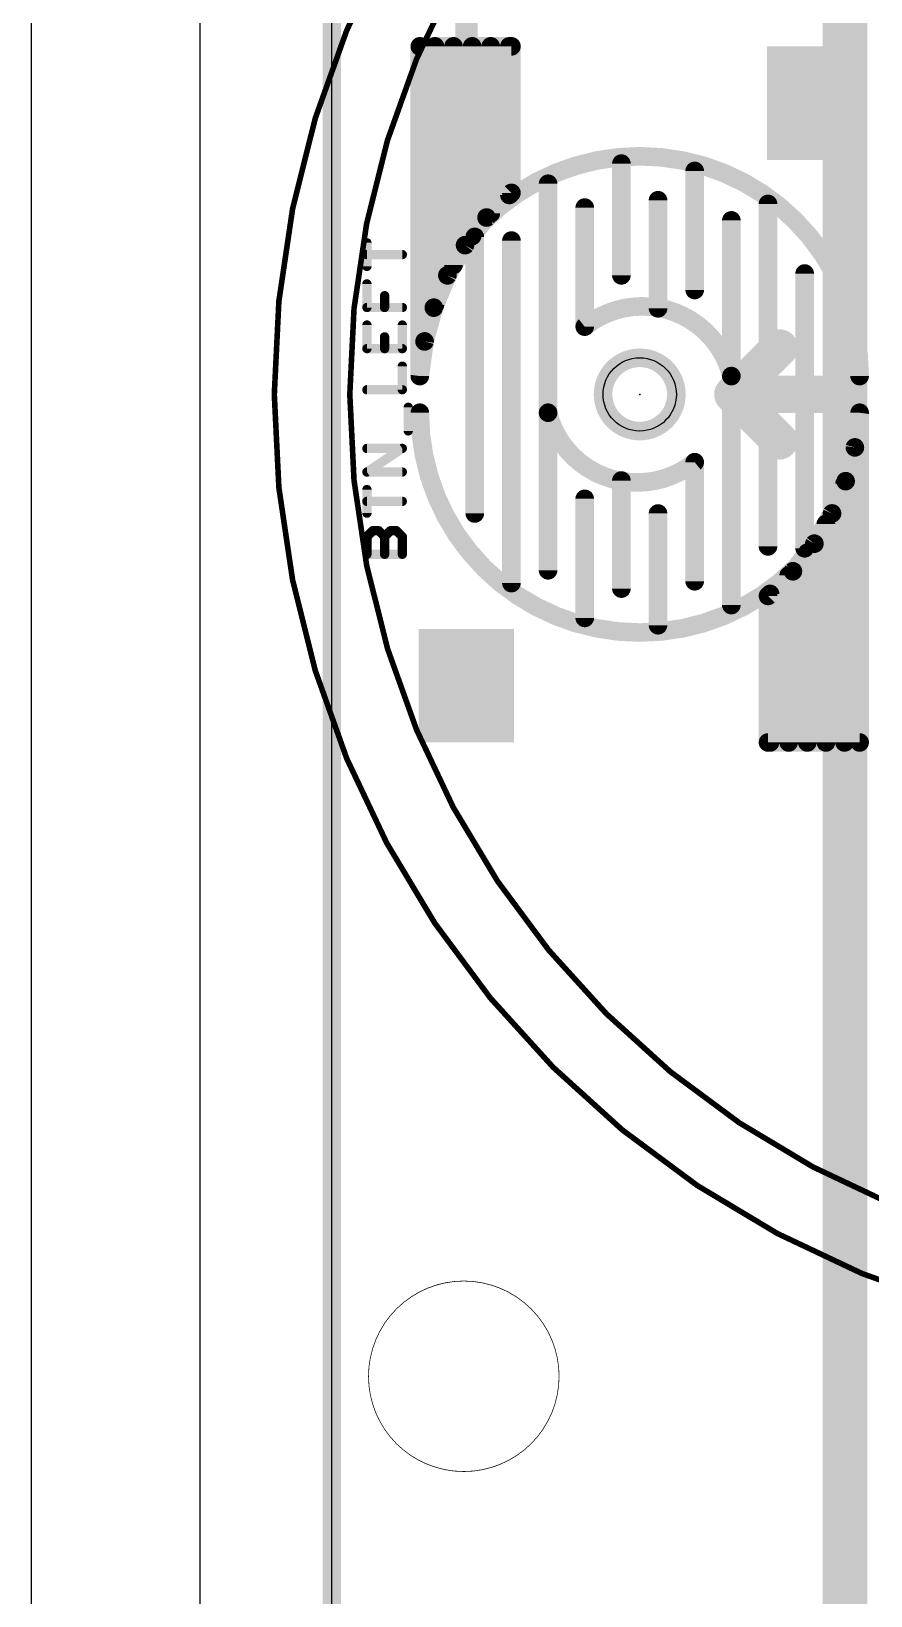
# Model space of a CAD drawing. Extents: x -7 to 74, y -4 to 123.
# Drawn here: x -4.1 to 7.35, y 20.51 to 41.86 of the extents above; entities that cross this region are included whole.
import ezdxf

# ---------------------------------------------------------------- set-up
doc = ezdxf.new("R2010")
doc.units = 0
for name, color, linetype in [('1', 14, 'CONTINUOUS'), ('16', 5, 'CONTINUOUS'), ('20', 178, 'CONTINUOUS'), ('22', 250, 'CONTINUOUS'), ('23', 178, 'CONTINUOUS'), ('25', 250, 'CONTINUOUS'), ('51', 214, 'CONTINUOUS')]:
    doc.layers.add(name, color=color, linetype=linetype)

# ---------------------------------------------------------------- blocks, each defined once
blk = doc.blocks.new('RECT')
blk.add_solid([(-0.5, -0.5), (0.5, -0.5), (-0.5, 0.5), (0.5, 0.5)])

msp = doc.modelspace()

# ---------------------------------------------------------------- linework, layer by layer
at = {"layer": '1'}
for points, const_width in [([(0, 66), (0, 0)], 0.254), ([(1.835, 40.875), (1.835, 43)], 0.3048), ([(1.2, 37.15), (1.2, 41.65)], 0.254), ([(1.2, 41.65), (2.45, 41.65)], 0.254), ([(1.406, 38.1194), (1.406, 41.65)], 0.254), ([(1.66, 38.6674), (1.66, 41.65)], 0.254), ([(1.914, 39.0611), (1.914, 41.65)], 0.254), ([(2.168, 39.3711), (2.168, 41.65)], 0.254), ([(2.422, 39.6223), (2.422, 41.65)], 0.254), ([(2.45, 41.65), (2.45, 39.65)], 0.254), ([(3.95, 38.525), (3.95, 40.05)], 0.254), ([(4.95, 38.325), (4.95, 39.95)], 0.254), ([(2.45, 39.65), (2.1104, 39.3141)], 0.254), ([(2.95, 36.65), (2.95, 39.775)], 0.254), ([(3.45, 37.825), (3.45, 39.45)], 0.254), ([(4.45, 38.075), (4.45, 39.55)], 0.254), ([(5.95, 34.825), (5.95, 39.5)], 0.254), ([(2.1104, 39.3141), (1.8175, 38.9367)], 0.254), ([(5.45, 37.15), (5.45, 39.275)], 0.254), ([(1.95, 35.275), (1.95, 39.05)], 0.254), ([(2.45, 34.325), (2.45, 39)], 0.254), ([(1.8175, 38.9367), (1.5764, 38.5243)], 0.254), ([(1.5764, 38.5243), (1.3911, 38.084)], 0.254), ([(6.45, 34.8), (6.45, 38.55)], 0.254), ([(1.3911, 38.084), (1.265, 37.6233)], 0.254), ([(1.265, 37.6233), (1.2, 37.15)], 0.254), ([(5.45, 34.025), (5.45, 37.15)], 0.254), ([(2.95, 34.5), (2.95, 36.65)], 0.254), ([(7.135, 36.1767), (7.2, 36.65)], 0.254), ([(7.2, 36.65), (7.2, 32.15)], 0.254), ([(7.0089, 35.716), (7.135, 36.1767)], 0.254), ([(4.95, 35.975), (4.95, 34.35)], 0.254), ([(3.95, 35.725), (3.95, 34.25)], 0.254), ([(6.8236, 35.2757), (7.0089, 35.716)], 0.254), ([(6.994, 32.15), (6.994, 35.6806)], 0.254), ([(3.45, 35.475), (3.45, 33.85)], 0.254), ([(4.45, 35.275), (4.45, 33.75)], 0.254), ([(6.5825, 34.8633), (6.8236, 35.2757)], 0.254), ([(6.74, 32.15), (6.74, 35.1326)], 0.254), ([(6.2896, 34.4859), (6.5825, 34.8633)], 0.254), ([(6.486, 32.15), (6.486, 34.7389)], 0.254), ([(5.95, 34.15), (6.2896, 34.4859)], 0.254), ([(6.232, 32.15), (6.232, 34.4289)], 0.254), ([(5.95, 32.15), (5.95, 34.15)], 0.254), ([(5.978, 32.15), (5.978, 34.1777)], 0.254), ([(7.2, 32.15), (5.95, 32.15)], 0.254)]:
    msp.add_lwpolyline(points, dxfattribs=dict(at, const_width=const_width))
for points, const_width in [([(1.2635, 41.65, 1), (1.1365, 41.65)], 0.127), ([(1.2, 41.7135, 1), (1.2, 41.5865)], 0.127), ([(1.4695, 41.65, 1), (1.3425, 41.65)], 0.127), ([(1.7235, 41.65, 1), (1.5965, 41.65)], 0.127), ([(1.9775, 41.65, 1), (1.8505, 41.65)], 0.127), ([(2.2315, 41.65, 1), (2.1045, 41.65)], 0.127), ([(2.4855, 41.65, 1), (2.3585, 41.65)], 0.127), ([(2.5135, 41.65, 1), (2.3865, 41.65)], 0.127), ([(2.45, 41.5865, 1), (2.45, 41.7135)], 0.127), ([(1.7588, 40.875, 1), (1.9112, 40.875)], 0.1524), ([(7.2, 37.15, 1), (1.2, 37.15)], 0.254), ([(4.0135, 40.05, 1), (3.8865, 40.05)], 0.127), ([(5.0135, 39.95, 1), (4.8865, 39.95)], 0.127), ([(2.3865, 39.65, 1), (2.5135, 39.65)], 0.127), ([(2.4947, 39.6049, 1), (2.4053, 39.6951)], 0.127), ([(3.0135, 39.775, 1), (2.8865, 39.775)], 0.127), ([(2.3585, 39.6223, 1), (2.4855, 39.6223)], 0.127), ([(3.5135, 39.45, 1), (3.3865, 39.45)], 0.127), ([(4.5135, 39.55, 1), (4.3865, 39.55)], 0.127), ([(6.0135, 39.5, 1), (5.8865, 39.5)], 0.127), ([(2.0657, 39.3592, 1), (2.155, 39.2689)], 0.127), ([(2.1605, 39.2751, 1), (2.0602, 39.353)], 0.127), ([(2.1045, 39.3711, 1), (2.2315, 39.3711)], 0.127), ([(5.5135, 39.275, 1), (5.3865, 39.275)], 0.127), ([(1.8505, 39.0611, 1), (1.9775, 39.0611)], 0.127), ([(2.0135, 39.05, 1), (1.8865, 39.05)], 0.127), ([(2.5135, 39, 1), (2.3865, 39)], 0.127), ([(1.7673, 38.9756, 1), (1.8676, 38.8978)], 0.127), ([(1.8723, 38.9046, 1), (1.7627, 38.9688)], 0.127), ([(1.6349, 38.4997, 1), (1.5178, 38.5489)], 0.127), ([(1.5965, 38.6674, 1), (1.7235, 38.6674)], 0.127), ([(6.5135, 38.55, 1), (6.3865, 38.55)], 0.127), ([(1.5215, 38.5564, 1), (1.6312, 38.4923)], 0.127), ([(3.8865, 38.525, 1), (4.0135, 38.525)], 0.127), ([(5.45, 37.15, 0.5486), (3.45, 37.825)], 0.254), ([(4.8865, 38.325, 1), (5.0135, 38.325)], 0.127), ([(1.3326, 38.1086, 1), (1.4497, 38.0594)], 0.127), ([(1.4524, 38.0672, 1), (1.3299, 38.1008)], 0.127), ([(1.3425, 38.1194, 1), (1.4695, 38.1194)], 0.127), ([(4.3865, 38.075, 1), (4.5135, 38.075)], 0.127), ([(3.4102, 37.8745, 1), (3.4898, 37.7755)], 0.127), ([(3.3865, 37.825, 1), (3.5135, 37.825)], 0.127), ([(1.2037, 37.64, 1), (1.3262, 37.6065)], 0.127), ([(1.3279, 37.6146, 1), (1.202, 37.6319)], 0.127), ([(1.1371, 37.1586, 1), (1.2629, 37.1414)], 0.127), ([(1.1365, 37.15, 1), (1.2635, 37.15)], 0.127), ([(1.1365, 37.15, 1), (1.2635, 37.15)], 0.127), ([(5.5135, 37.15, 1), (5.3865, 37.15)], 0.127), ([(5.3865, 37.15, 1), (5.5135, 37.15)], 0.127), ([(5.3883, 37.1348, 1), (5.5117, 37.1652)], 0.127), ([(7.1365, 37.15, 1), (7.2635, 37.15)], 0.127), ([(1.2, 36.65, 1), (7.2, 36.65)], 0.254), ([(1.2635, 36.65, 1), (1.1365, 36.65)], 0.127), ([(3.0135, 36.65, 1), (2.8865, 36.65)], 0.127), ([(2.95, 36.65, 0.5486), (4.95, 35.975)], 0.254), ([(3.0117, 36.6652, 1), (2.8883, 36.6348)], 0.127), ([(7.2635, 36.65, 1), (7.1365, 36.65)], 0.127), ([(7.2635, 36.65, 1), (7.1365, 36.65)], 0.127), ([(7.2629, 36.6414, 1), (7.1371, 36.6586)], 0.127), ([(2.8865, 36.65, 1), (3.0135, 36.65)], 0.127), ([(7.1963, 36.16, 1), (7.0738, 36.1935)], 0.127), ([(5.0135, 35.975, 1), (4.8865, 35.975)], 0.127), ([(4.9898, 35.9255, 1), (4.9102, 36.0245)], 0.127), ([(7.0721, 36.1854, 1), (7.198, 36.1681)], 0.127), ([(4.0135, 35.725, 1), (3.8865, 35.725)], 0.127), ([(7.0575, 35.6806, 1), (6.9305, 35.6806)], 0.127), ([(6.9476, 35.7328, 1), (7.0701, 35.6992)], 0.127), ([(7.0674, 35.6914, 1), (6.9503, 35.7406)], 0.127), ([(3.5135, 35.475, 1), (3.3865, 35.475)], 0.127), ([(1.8865, 35.275, 1), (2.0135, 35.275)], 0.127), ([(4.5135, 35.275, 1), (4.3865, 35.275)], 0.127), ([(6.8035, 35.1326, 1), (6.6765, 35.1326)], 0.127), ([(6.7651, 35.3003, 1), (6.8822, 35.2511)], 0.127), ([(6.8785, 35.2436, 1), (6.7688, 35.3077)], 0.127), ([(5.8865, 34.825, 1), (6.0135, 34.825)], 0.127), ([(6.3865, 34.8, 1), (6.5135, 34.8)], 0.127), ([(6.5495, 34.7389, 1), (6.4225, 34.7389)], 0.127), ([(6.5277, 34.8954, 1), (6.6373, 34.8312)], 0.127), ([(6.6327, 34.8244, 1), (6.5324, 34.9022)], 0.127), ([(6.2395, 34.5249, 1), (6.3398, 34.447)], 0.127), ([(6.3343, 34.4408, 1), (6.245, 34.5311)], 0.127), ([(2.3865, 34.325, 1), (2.5135, 34.325)], 0.127), ([(2.8865, 34.5, 1), (3.0135, 34.5)], 0.127), ([(4.8865, 34.35, 1), (5.0135, 34.35)], 0.127), ([(6.2955, 34.4289, 1), (6.1685, 34.4289)], 0.127), ([(3.8865, 34.25, 1), (4.0135, 34.25)], 0.127), ([(6.0135, 34.15, 1), (5.8865, 34.15)], 0.127), ([(5.9053, 34.1951, 1), (5.9947, 34.1049)], 0.127), ([(6.0415, 34.1777, 1), (5.9145, 34.1777)], 0.127), ([(5.3865, 34.025, 1), (5.5135, 34.025)], 0.127), ([(3.3865, 33.85, 1), (3.5135, 33.85)], 0.127), ([(4.3865, 33.75, 1), (4.5135, 33.75)], 0.127), ([(5.95, 32.2135, 1), (5.95, 32.0865)], 0.127), ([(7.2, 32.0865, 1), (7.2, 32.2135)], 0.127), ([(5.8865, 32.15, 1), (6.0135, 32.15)], 0.127), ([(5.9145, 32.15, 1), (6.0415, 32.15)], 0.127), ([(6.1685, 32.15, 1), (6.2955, 32.15)], 0.127), ([(6.4225, 32.15, 1), (6.5495, 32.15)], 0.127), ([(6.6765, 32.15, 1), (6.8035, 32.15)], 0.127), ([(6.9305, 32.15, 1), (7.0575, 32.15)], 0.127), ([(7.1365, 32.15, 1), (7.2635, 32.15)], 0.127)]:
    msp.add_lwpolyline(points, format="xyb", dxfattribs=dict(at, const_width=const_width))
at = {"layer": '16'}
for points, const_width in [([(7, 87), (7, 13)], 0.6096), ([(0, 66), (0, 0)], 0.254)]:
    msp.add_lwpolyline(points, dxfattribs=dict(at, const_width=const_width))
at = {"layer": '20'}
msp.add_line((0, 0), (0, 47), dxfattribs=at)
for points, const_width in [([(4.2, 36.4, 1), (4.2, 37.4, 1), (4.2, 36.4)], 0.254), ([(1.8, 22.2, 1), (1.8, 24.8, 1), (1.8, 22.2)], 0.01)]:
    msp.add_lwpolyline(points, format="xyb", dxfattribs=dict(at, const_width=const_width))
msp.add_circle((4.2, 36.9), 0.5, dxfattribs=at)
at = {"layer": '22', "const_width": 0.508}
for points in [[(6.105, 37.535), (5.47, 36.9)], [(6.74, 36.9), (5.47, 36.9)], [(6.105, 36.265), (5.47, 36.9)]]:
    msp.add_lwpolyline(points, dxfattribs=at)
at = {"layer": '22', "const_width": 0.254}
for points in [[(6.1948, 37.4452, 1), (6.0152, 37.6248)], [(5.47, 37.027, 1), (5.47, 36.773)], [(5.5598, 36.9898, 1), (5.3802, 36.8102)], [(6.74, 36.773, 1), (6.74, 37.027)], [(5.3802, 36.9898, 1), (5.5598, 36.8102)], [(6.0152, 36.1752, 1), (6.1948, 36.3548)]]:
    msp.add_lwpolyline(points, format="xyb", dxfattribs=at)
at = {"layer": '23'}
msp.add_point((4.2, 36.9), dxfattribs=at)
at = {"layer": '25', "const_width": 0.0635}
for points in [[(0.5102, 38.9694, 1), (0.4467, 38.9694)], [(0.4785, 38.8402, 1), (0.4785, 38.7767)], [(0.9615, 38.7767, 1), (0.9615, 38.8402)], [(0.4467, 38.6474, 1), (0.5102, 38.6474)], [(0.5102, 38.4081, 1), (0.4467, 38.4081)], [(0.7517, 38.2471, 1), (0.6882, 38.2471)], [(0.4467, 38.0861, 1), (0.5102, 38.0861)], [(0.4785, 38.1179, 1), (0.4785, 38.0544)], [(0.6882, 38.0861, 1), (0.7517, 38.0861)], [(0.9615, 38.0544, 1), (0.9615, 38.1179)], [(0.5102, 37.8468, 1), (0.4467, 37.8468)], [(0.9932, 37.8468, 1), (0.9298, 37.8468)], [(0.4785, 37.5566, 1), (0.4785, 37.493)], [(0.7517, 37.6858, 1), (0.6882, 37.6858)], [(0.9615, 37.493, 1), (0.9615, 37.5566)], [(0.4467, 37.5248, 1), (0.5102, 37.5248)], [(0.6882, 37.5248, 1), (0.7517, 37.5248)], [(0.9298, 37.5248, 1), (0.9932, 37.5248)], [(0.9932, 37.2855, 1), (0.9298, 37.2855)], [(0.4785, 36.9952, 1), (0.4785, 36.9317)], [(0.9298, 36.9635, 1), (0.9932, 36.9635)], [(0.9615, 36.9317, 1), (0.9615, 36.9952)], [(1.0737, 36.7242, 1), (1.0103, 36.7242)], [(1.0103, 36.4022, 1), (1.0737, 36.4022)], [(0.4785, 36.1946, 1), (0.4785, 36.1311)], [(0.9791, 36.1365, 1), (0.9439, 36.1893)], [(0.9615, 36.1311, 1), (0.9615, 36.1946)], [(0.4785, 35.8726, 1), (0.4785, 35.8091)], [(0.4609, 35.8673, 1), (0.4961, 35.8145)], [(0.9615, 35.8091, 1), (0.9615, 35.8726)], [(0.5102, 35.6016, 1), (0.4467, 35.6016)], [(0.4785, 35.4723, 1), (0.4785, 35.4088)], [(0.9615, 35.4088, 1), (0.9615, 35.4723)], [(0.4467, 35.2796, 1), (0.5102, 35.2796)], [(0.5102, 34.9598, 1), (0.4467, 34.9598)], [(0.559, 35.072, 1), (0.559, 35.0085)], [(0.5814, 35.0178, 1), (0.5365, 35.0627)], [(0.6619, 35.0627, 1), (0.617, 35.0178)], [(0.6395, 35.0085, 1), (0.6395, 35.072)], [(0.7517, 34.9598, 1), (0.6882, 34.9598)], [(0.8005, 35.072, 1), (0.8005, 35.0085)], [(0.8229, 35.0178, 1), (0.778, 35.0627)], [(0.9035, 35.0627, 1), (0.8585, 35.0178)], [(0.881, 35.0085, 1), (0.881, 35.072)], [(0.9932, 34.9598, 1), (0.9298, 34.9598)], [(0.456, 34.9822, 1), (0.5009, 34.9373)], [(0.6975, 34.9822, 1), (0.7424, 34.9373)], [(0.6975, 34.9373, 1), (0.7424, 34.9822)], [(0.939, 34.9373, 1), (0.984, 34.9822)], [(0.4467, 34.7183, 1), (0.5102, 34.7183)], [(0.4785, 34.75, 1), (0.4785, 34.6865)], [(0.6882, 34.7183, 1), (0.7517, 34.7183)], [(0.9298, 34.7183, 1), (0.9932, 34.7183)], [(0.9615, 34.6865, 1), (0.9615, 34.75)]]:
    msp.add_lwpolyline(points, format="xyb", dxfattribs=at)
at = {"layer": '25', "const_width": 0.127}
for points in [[(0.4785, 38.6474), (0.4785, 38.9694)], [(0.9615, 38.8084), (0.4785, 38.8084)], [(0.4785, 38.0861), (0.4785, 38.4081)], [(0.72, 38.0861), (0.72, 38.2471)], [(0.9615, 38.0861), (0.4785, 38.0861)], [(0.4785, 37.8468), (0.4785, 37.5248)], [(0.9615, 37.5248), (0.9615, 37.8468)], [(0.4785, 37.5248), (0.9615, 37.5248)], [(0.72, 37.5248), (0.72, 37.6858)], [(0.9615, 36.9635), (0.9615, 37.2855)], [(0.4785, 36.9635), (0.9615, 36.9635)], [(1.042, 36.4022), (1.042, 36.7242)], [(0.4785, 35.8409), (0.9615, 36.1629)], [(0.9615, 36.1629), (0.4785, 36.1629)], [(0.9615, 35.8409), (0.4785, 35.8409)], [(0.4785, 35.2796), (0.4785, 35.6016)], [(0.9615, 35.4406), (0.4785, 35.4406)], [(0.4785, 34.9598), (0.559, 35.0403)], [(0.4785, 34.7183), (0.4785, 34.9598)], [(0.559, 35.0403), (0.6395, 35.0403)], [(0.6395, 35.0403), (0.72, 34.9598)], [(0.72, 34.9598), (0.8005, 35.0403)], [(0.72, 34.7183), (0.72, 34.9598)], [(0.8005, 35.0403), (0.881, 35.0403)], [(0.881, 35.0403), (0.9615, 34.9598)], [(0.9615, 34.9598), (0.9615, 34.7183)], [(0.9615, 34.7183), (0.4785, 34.7183)]]:
    msp.add_lwpolyline(points, dxfattribs=at)
at = {"layer": '51'}
for p, q in [((-4.1, 122.55), (-4.1, -4.1)), ((-1.8, 120.25), (-1.8, -1.5))]:
    msp.add_line(p, q, dxfattribs=at)
at = {"layer": '51', "const_width": 0.0762}
for points in [[(12.2, 23.915, 1), (12.2, 49.885, 1), (12.2, 23.915)], [(12.2, 24.945, 1), (12.2, 48.855, 1), (12.2, 24.945)]]:
    msp.add_lwpolyline(points, format="xyb", dxfattribs=at)

# ---------------------------------------------------------------- block references
at = {"layer": '1', "xscale": 1.55, "yscale": 1.3}
for p, rotation in [((1.835, 40.875), 90), ((6.585, 40.875), 270), ((1.835, 32.925), 90), ((6.585, 32.925), 270)]:
    msp.add_blockref('RECT', p, dxfattribs=dict(at, rotation=rotation))

doc.saveas('drawing.dxf')
